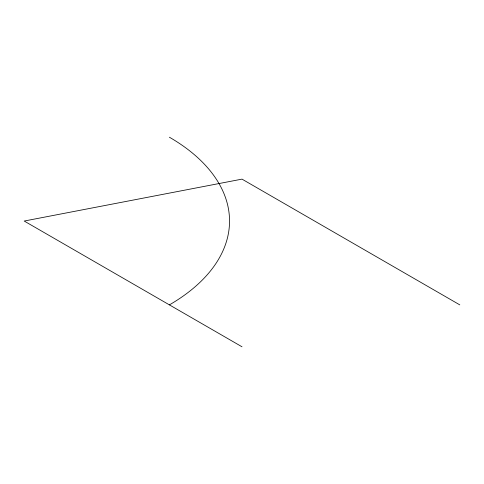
<?xml version="1.0" encoding="UTF-8"?>
<svg xmlns="http://www.w3.org/2000/svg" width="484" height="484" viewBox="0 0 484 484"><rect width="100%" height="100%" fill="white"/><g stroke="black" fill="none" stroke-linecap="round" stroke-linejoin="round"><path stroke-width="0.73" d="M459.8 304.872L242 179.128L24.2 221.043L242 346.786M169.4 137.214A205.343 118.556 0 0 1 169.4 304.872"/></g></svg>
